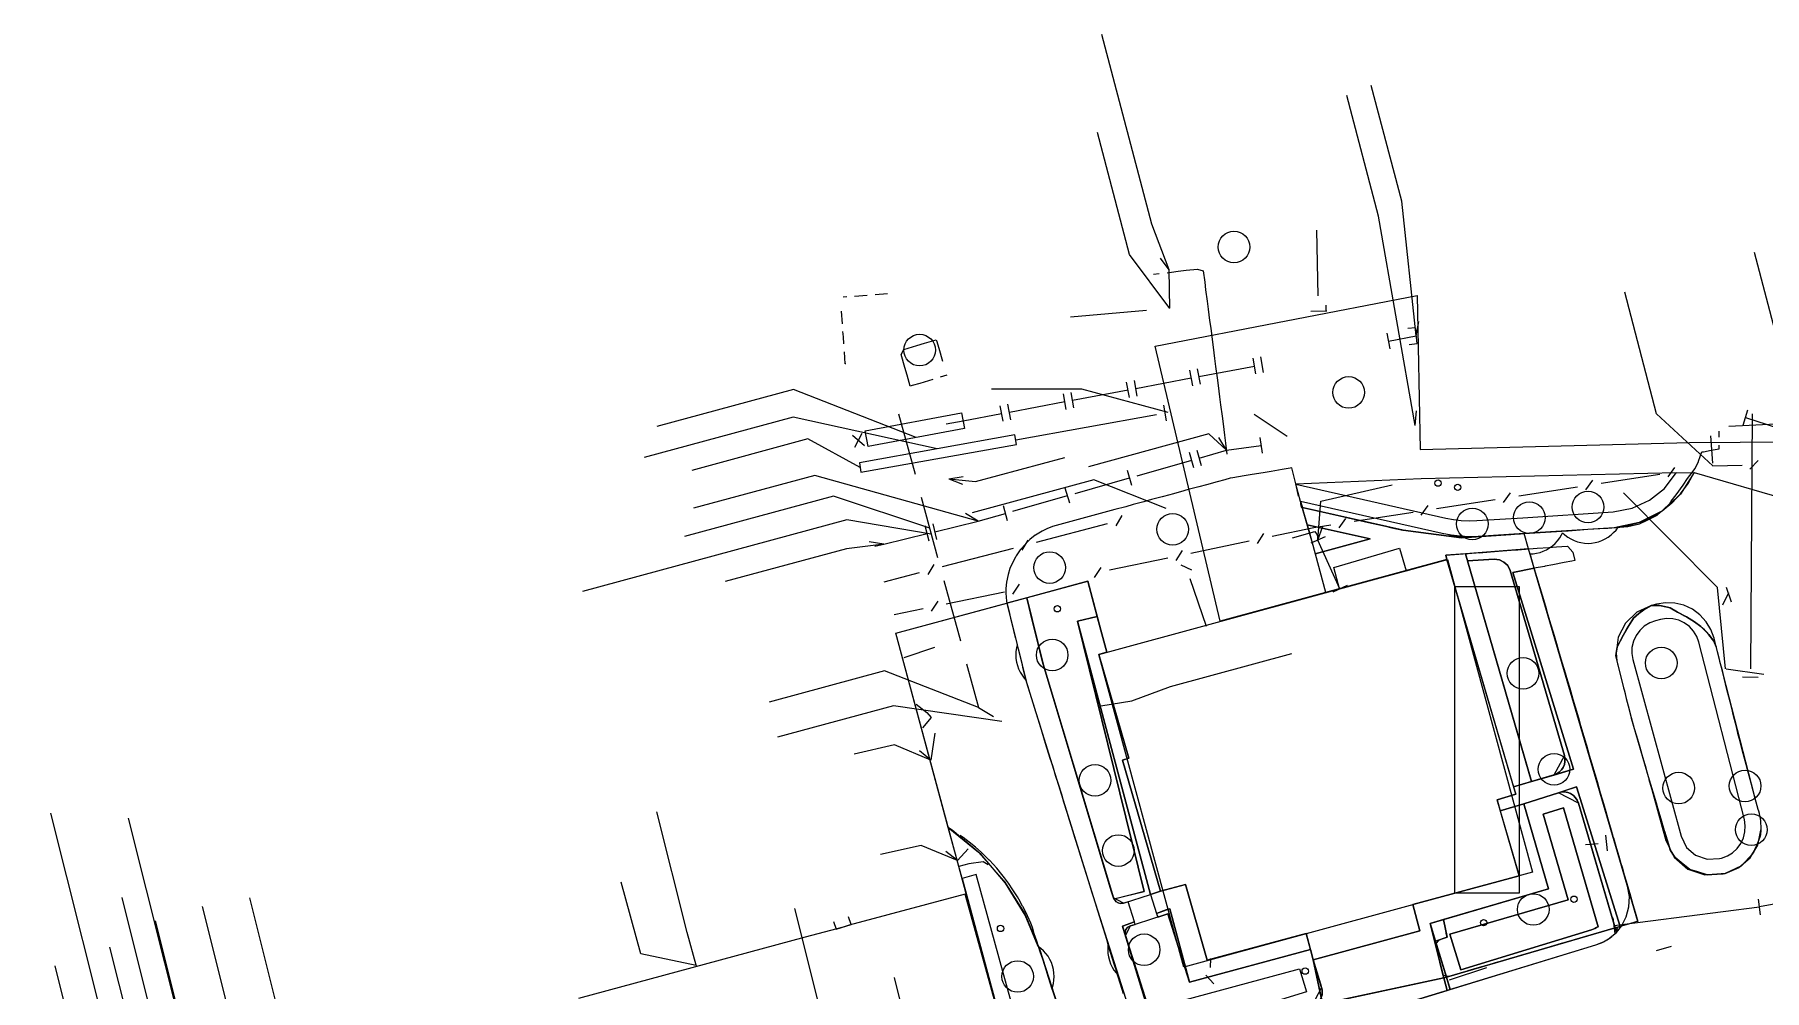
# Model space of a CAD drawing. Header units: metres. Extents: x 16996 to 17837, y 14166 to 14459.
# Drawn here: x 17510.1 to 17619.6, y 14385.3 to 14445.8 of the extents above; entities that cross this region are included whole.
import ezdxf

# ---------------------------------------------------------------- set-up
doc = ezdxf.new("R2010")
doc.units = ezdxf.units.M
for name, color, linetype in [('BOUNDARY', 7, 'Continuous'), ('BUILDING', 7, 'Continuous'), ('CURB', 7, 'Continuous'), ('ELECTR_CABLE', 7, 'Continuous'), ('ELECTR_CABLE_COMM', 7, 'Continuous'), ('GAS', 7, 'Continuous'), ('GRASS', 7, 'Continuous'), ('HEAT', 7, 'Continuous'), ('OVERHEAD_POWER_LINE', 7, 'Continuous'), ('ROAD', 7, 'Continuous'), ('SEWER', 7, 'Continuous'), ('SIDEWALK_PATH', 7, 'Continuous'), ('TREE', 3, 'Continuous'), ('WATER_PIPELINE', 7, 'Continuous')]:
    doc.layers.add(name, color=color, linetype=linetype)

# ---------------------------------------------------------------- blocks, each defined once
blk = doc.blocks.new('СНЕЖНОЯГОДНИК_MAGIC_BERRY')
blk.add_circle((0, 0), 0.2)
blk = doc.blocks.new('СПИРЕЯ_ALBA')
blk.add_circle((0, 0), 0.2)
blk = doc.blocks.new('ВЕЙНИК_КАРЛ_ФЕСТЕР')
blk.add_circle((0, 0), 0.2)
blk = doc.blocks.new('БРУННЕРА_МИСТЕР_МОРС')
blk.add_circle((0, 0), 0.2)
blk = doc.blocks.new('ХОСТА_BARBARA_ANN')
blk.add_circle((0, 0), 0.2)

msp = doc.modelspace()

# ---------------------------------------------------------------- linework, layer by layer
at = {"layer": 'BOUNDARY'}
msp.add_lwpolyline([(17572.62, 14378.34), (17564.62, 14407.96), (17576.77, 14411.24), (17577.59, 14408.15), (17577.97, 14406.75), (17577.47, 14406.61), (17579.37, 14400.04), (17578.96, 14399.93), (17581.37, 14391.62), (17582.95, 14392.05), (17584.33, 14387.26), (17590.59, 14388.95), (17591.04, 14387.29), (17597.79, 14389.12), (17597.34, 14390.78), (17604.07, 14392.6), (17602.67, 14397.42), (17603.85, 14397.76), (17599.5, 14412.61), (17585.16, 14408.71), (17581.04, 14426.12), (17597.62, 14429.32), (17597.81, 14419.58), (17614.85, 14420.03), (17621.26, 14420.06)], dxfattribs=at)
at = {"layer": 'BUILDING'}
for points in [[(17577.47, 14406.61), (17599.53, 14412.62), (17604.92, 14392.84), (17582.85, 14386.83)], [(17600, 14391.5), (17600, 14410.91), (17604.07, 14410.91), (17604.07, 14391.5)]]:
    msp.add_lwpolyline(points, close=True, dxfattribs=at)
msp.add_lwpolyline([(17570.97, 14384.36), (17570.32, 14386.71), (17569.02, 14391.45), (17561.68, 14389.47), (17561.29, 14389.36), (17559.28, 14388.82), (17558.89, 14388.72), (17544.54, 14384.84)], dxfattribs=at)
at = {"layer": 'CURB'}
for points in [[(17580.93, 14430.67), (17581.29, 14430.71)], [(17581.79, 14430.77), (17582.5, 14430.86), (17583, 14430.92), (17583.71, 14431), (17584.07, 14430.89), (17584.17, 14430.17), (17584.23, 14429.68), (17584.32, 14428.96), (17584.39, 14428.47), (17584.48, 14427.75), (17584.55, 14427.26), (17584.64, 14426.54), (17584.7, 14426.05), (17584.8, 14425.33), (17584.86, 14424.84), (17584.95, 14424.12), (17585.02, 14423.62), (17585.11, 14422.91), (17585.17, 14422.41), (17585.27, 14421.7), (17585.33, 14421.2), (17585.42, 14420.49), (17585.49, 14419.99), (17585.58, 14419.28)], [(17566.96, 14424.01), (17566.14, 14423.76), (17565.66, 14423.62), (17565.54, 14423.58), (17565.34, 14424.29), (17565.2, 14424.77), (17564.97, 14425.59), (17565.13, 14425.91), (17565.95, 14426.16), (17566.43, 14426.3), (17567.18, 14426.53), (17567.2, 14426.47), (17567.34, 14425.99), (17567.58, 14425.17)], [(17567.85, 14424.28), (17567.44, 14424.15)], [(17600.88, 14414.03), (17601.64, 14414.08), (17602.13, 14414.12), (17602.89, 14414.16), (17603.39, 14414.2), (17604.15, 14414.25), (17604.65, 14414.28), (17605.41, 14414.33), (17605.91, 14414.36), (17606.67, 14414.41), (17607.17, 14414.44), (17607.93, 14414.49), (17608.42, 14414.53), (17609.18, 14414.58), (17609.68, 14414.61), (17610.44, 14414.66), (17610.94, 14414.71), (17611.68, 14414.87), (17612.13, 14415.08), (17612.81, 14415.43), (17613.18, 14415.76), (17613.6, 14416.17), (17613.7, 14416.31), (17614, 14416.71), (17614.44, 14417.33), (17614.73, 14417.74), (17615.01, 14418.12), (17615.18, 14418.36), (17615.41, 14418.79), (17615.42, 14418.84), (17615.64, 14419.43), (17615.73, 14419.44), (17616.22, 14419.53), (17616.73, 14419.63), (17616.73, 14419.86)], [(17616.73, 14420.36), (17616.73, 14420.74)], [(17590.11, 14416.63), (17589.95, 14417.33), (17589.83, 14417.82), (17589.69, 14418.41), (17589.58, 14418.39), (17589.08, 14418.31), (17588.37, 14418.19), (17587.88, 14418.11), (17587.17, 14417.99), (17586.67, 14417.91), (17585.96, 14417.79), (17585.78, 14417.76), (17585.44, 14417.66), (17584.96, 14417.53), (17584.28, 14417.35), (17583.8, 14417.22), (17583.12, 14417.04), (17582.64, 14416.9), (17582.11, 14416.76), (17581.97, 14416.72), (17581.48, 14416.59), (17580.81, 14416.41), (17580.32, 14416.27), (17579.65, 14416.09), (17579.17, 14415.96), (17578.49, 14415.78), (17578.01, 14415.65), (17577.33, 14415.46), (17576.85, 14415.33), (17576.17, 14415.15), (17575.69, 14415.02), (17575.01, 14414.83), (17574.53, 14414.7), (17574.18, 14414.56), (17573.89, 14414.42), (17573.47, 14414.16), (17573.45, 14414.15), (17573.1, 14413.88), (17572.93, 14413.71), (17572.59, 14413.34), (17572.49, 14413.23), (17572.24, 14412.86), (17572.19, 14412.77), (17571.96, 14412.33), (17571.85, 14412.05), (17571.73, 14411.67), (17571.63, 14411.18), (17571.59, 14410.78), (17571.59, 14410.48), (17571.63, 14409.98), (17571.63, 14409.96), (17571.79, 14409.3), (17571.91, 14408.81), (17572.08, 14408.13), (17572.2, 14407.65), (17572.37, 14406.97), (17572.49, 14406.48), (17572.62, 14405.95), (17572.65, 14405.8), (17572.77, 14405.32), (17572.89, 14404.84), (17572.95, 14404.64), (17573.1, 14404.16), (17573.31, 14403.49), (17573.46, 14403.01), (17573.67, 14402.35), (17573.82, 14401.87), (17574.02, 14401.2), (17574.17, 14400.72), (17574.38, 14400.05), (17574.53, 14399.58), (17574.74, 14398.91), (17574.89, 14398.43), (17575.1, 14397.76), (17575.24, 14397.28), (17575.45, 14396.62), (17575.6, 14396.14), (17575.81, 14395.47), (17575.96, 14394.99), (17576.17, 14394.32), (17576.32, 14393.85), (17576.52, 14393.18), (17576.67, 14392.7), (17576.88, 14392.03), (17577.03, 14391.55), (17577.11, 14391.3), (17577.24, 14390.89), (17577.39, 14390.41), (17577.59, 14389.74), (17577.74, 14389.26), (17577.95, 14388.59), (17578.09, 14388.11), (17578.3, 14387.44), (17578.45, 14386.97), (17578.58, 14386.54), (17578.6, 14386.49), (17578.66, 14386.3), (17578.8, 14385.82), (17579.01, 14385.15)], [(17591.07, 14413.36), (17590.24, 14416.28), (17590.23, 14416.15), (17590.28, 14415.93), (17590.77, 14415.82), (17591.26, 14415.71), (17591.96, 14415.55), (17592.45, 14415.44), (17593.15, 14415.28), (17593.64, 14415.17), (17594.34, 14415.01), (17594.83, 14414.9), (17595.53, 14414.74), (17596.02, 14414.63), (17596.71, 14414.48), (17596.72, 14414.48), (17597.22, 14414.41), (17597.94, 14414.32), (17598.43, 14414.26), (17599.15, 14414.17)], [(17599.64, 14414.1), (17600, 14414.06)], [(17601.53, 14413.05), (17602.26, 14413.1), (17602.76, 14413.14), (17603.49, 14413.2), (17603.98, 14413.23), (17604.71, 14413.29), (17605.21, 14413.33), (17605.94, 14413.38), (17606.44, 14413.42), (17607.1, 14413.47), (17607.16, 14413.44), (17607.46, 14413.08), (17607.59, 14412.56), (17607.4, 14412.52), (17606.91, 14412.43), (17606.2, 14412.29), (17605.71, 14412.19), (17605.67, 14412.18), (17605.02, 14412.06), (17605.03, 14412.02), (17605.17, 14411.55), (17605.38, 14410.85), (17605.52, 14410.37), (17605.73, 14409.67), (17605.87, 14409.19), (17606.08, 14408.49), (17606.22, 14408.01), (17606.43, 14407.31), (17606.57, 14406.83), (17606.78, 14406.13), (17606.92, 14405.65), (17607.12, 14404.95), (17607.27, 14404.47), (17607.47, 14403.77), (17607.61, 14403.29), (17607.82, 14402.59), (17607.96, 14402.11), (17608.17, 14401.41), (17608.31, 14400.93), (17608.33, 14400.87), (17608.51, 14400.23), (17608.65, 14399.75), (17608.86, 14399.05), (17609, 14398.57), (17609.2, 14397.86), (17609.34, 14397.38), (17609.55, 14396.68), (17609.69, 14396.2), (17609.89, 14395.5), (17610.03, 14395.02), (17610.04, 14395), (17610.24, 14394.32), (17610.38, 14393.84), (17610.51, 14393.38), (17610.58, 14393.14), (17610.72, 14392.66), (17610.84, 14392.26), (17610.93, 14391.96), (17611.07, 14391.48), (17611.27, 14390.78), (17611.41, 14390.3), (17611.58, 14389.72), (17611.46, 14389.69), (17610.98, 14389.55), (17610.46, 14389.4), (17610.28, 14389.34), (17610.22, 14389.03), (17607.83, 14397.19), (17606.56, 14397.86)], [(17600.67, 14412.98), (17601.03, 14413.01)], [(17603.5, 14411.92), (17606.94, 14400.22), (17606.26, 14398.98), (17604.85, 14398.57), (17600.8, 14412.53), (17602.48, 14412.64)], [(17579.32, 14390.96), (17579.03, 14390.87), (17578.4, 14391.2), (17578.26, 14391.66), (17573.95, 14406), (17572.92, 14410.2)], [(17577.36, 14409.01), (17576.13, 14408.71), (17580.75, 14391.42), (17580.75, 14391.42)], [(17619.23, 14394.88), (17619.33, 14395.12), (17619.33, 14395.14), (17619.36, 14395.3), (17619.38, 14395.45), (17619.38, 14395.58), (17619.37, 14396.08), (17619.35, 14396.23), (17619.31, 14396.39), (17619.28, 14396.54), (17619.23, 14396.69), (17619.19, 14396.79), (17619.06, 14397.27), (17618.96, 14397.65), (17618.88, 14397.97), (17618.75, 14398.46), (17618.56, 14399.16), (17618.43, 14399.64), (17618.25, 14400.35), (17618.12, 14400.83), (17618.01, 14401.24), (17617.94, 14401.53), (17617.82, 14402.02), (17617.64, 14402.73), (17617.52, 14403.21), (17617.34, 14403.92), (17617.22, 14404.4), (17617.05, 14405.11), (17616.93, 14405.59), (17616.8, 14406.09), (17616.75, 14406.3), (17616.63, 14406.78), (17616.56, 14407.06), (17616.54, 14407.1), (17616.38, 14407.46), (17616.08, 14407.86), (17616.08, 14407.87), (17615.94, 14408.02), (17615.8, 14408.16), (17615.65, 14408.3), (17615.56, 14408.37), (17615.17, 14408.67), (17615, 14408.79), (17614.82, 14408.89), (17614.65, 14408.99), (17614.54, 14409.04), (17614.1, 14409.29), (17613.62, 14409.57), (17613.46, 14409.6), (17612.97, 14409.71), (17612.95, 14409.71), (17612.45, 14409.71), (17612.27, 14409.61), (17611.84, 14409.35), (17611.64, 14409.21), (17611.31, 14408.9), (17611.29, 14408.87), (17611.02, 14408.45), (17610.88, 14408.23), (17610.66, 14407.82), (17610.42, 14407.38), (17610.29, 14407.12), (17610.28, 14407.08), (17610.2, 14406.7), (17610.26, 14406.2), (17610.32, 14405.96), (17610.43, 14405.5), (17610.55, 14405.01), (17610.68, 14404.5), (17610.73, 14404.31), (17610.85, 14403.82), (17611.03, 14403.12), (17611.15, 14402.63), (17611.35, 14401.93), (17611.49, 14401.45), (17611.7, 14400.75), (17611.84, 14400.27), (17612.02, 14399.65), (17612.04, 14399.58), (17612.18, 14399.1), (17612.39, 14398.4), (17612.53, 14397.92), (17612.73, 14397.22), (17612.87, 14396.74), (17613.07, 14396.07), (17613.08, 14396.04), (17613.22, 14395.56), (17613.23, 14395.52), (17613.26, 14395.43), (17613.43, 14394.87), (17613.58, 14394.39), (17613.63, 14394.24), (17613.79, 14393.97), (17613.88, 14393.85), (17613.94, 14393.77), (17614.32, 14393.44), (17614.49, 14393.31), (17614.87, 14393.01), (17614.9, 14393), (17615.37, 14392.85), (17615.96, 14392.67), (17616.07, 14392.68), (17616.57, 14392.71), (17617.1, 14392.75), (17617.28, 14392.83), (17617.73, 14393.05), (17618.13, 14393.24), (17618.32, 14393.45)], [(17565.92, 14403.47), (17566.58, 14402.94), (17566.86, 14402.61), (17566.31, 14401.97)], [(17599.71, 14385.41), (17598.43, 14389.59), (17605.93, 14391.77), (17604.37, 14397.15), (17606.56, 14397.86)], [(17568.29, 14395.43), (17568.28, 14395.43), (17567.99, 14395.61)], [(17574.66, 14385.03), (17574.5, 14385.5), (17574.29, 14386.17), (17574.13, 14386.65), (17573.92, 14387.32), (17573.76, 14387.79), (17573.55, 14388.46), (17573.39, 14388.94), (17573.27, 14389.33), (17573.16, 14389.6), (17572.96, 14390.06), (17572.68, 14390.63), (17572.65, 14390.69), (17572.41, 14391.12), (17572.33, 14391.27), (17572.04, 14391.72), (17571.75, 14392.13), (17571.51, 14392.47), (17571.33, 14392.69), (17571.01, 14393.08), (17570.55, 14393.59), (17570.54, 14393.6), (17570.18, 14393.95), (17570.02, 14394.1), (17569.66, 14394.42), (17569.27, 14394.73), (17568.88, 14395.02), (17568.7, 14395.15)], [(17618.91, 14394.08), (17619.05, 14394.42)], [(17516.21, 14377.21), (17520.07, 14363.08), (17520.07, 14363.08), (17573.85, 14377.64), (17569.72, 14392.68), (17568.82, 14392.43)], [(17581.2, 14389.99), (17581.83, 14390.19), (17583.2, 14385.87), (17590.86, 14387.94), (17591.04, 14387.29), (17591.5, 14385.76), (17591.57, 14385.54), (17590.91, 14384.29), (17582.46, 14381.71), (17581.21, 14382.36), (17579.16, 14388.82), (17579.48, 14389.44), (17579.77, 14389.53)], [(17599.36, 14389.46), (17599.29, 14389.84)], [(17609.8, 14389.2), (17609.45, 14389.1), (17609.1, 14389), (17608.62, 14388.86), (17607.92, 14388.65), (17607.44, 14388.51), (17606.73, 14388.31), (17606.25, 14388.17), (17605.55, 14387.96), (17605.07, 14387.82), (17604.37, 14387.62), (17603.89, 14387.48), (17603.19, 14387.27), (17602.71, 14387.13), (17602.01, 14386.93), (17601.53, 14386.79), (17600.83, 14386.58)], [(17600, 14386.34), (17599.63, 14386.23), (17599.27, 14386.3), (17599.08, 14387.04), (17598.96, 14387.53), (17598.77, 14388.27), (17599.03, 14388.55), (17599.19, 14388.61), (17599.51, 14388.72), (17599.46, 14388.96), (17599.46, 14388.97)]]:
    msp.add_lwpolyline(points, dxfattribs=at)
at = {"layer": 'ELECTR_CABLE'}
for points in [[(17618.24, 14421.13), (17618.54, 14422.08)], [(17618.39, 14421.61), (17623.22, 14420.04)], [(17591.34, 14413.85), (17591.51, 14416.32), (17596.03, 14417.35)], [(17589.72, 14414), (17591.15, 14414.4), (17591.28, 14414.19), (17591.34, 14413.85)], [(17591.34, 14413.85), (17591.65, 14414.73)], [(17591.8, 14414.06), (17590.89, 14413.65)], [(17592.73, 14410.77), (17591.34, 14413.85)], [(17593.19, 14410.98), (17592.27, 14410.56)], [(17565.15, 14406.42), (17567.1, 14407.08)], [(17567.09, 14401.62), (17566.85, 14399.92)], [(17566.85, 14399.92), (17564.55, 14400.88), (17561.98, 14400.31)], [(17566.85, 14399.92), (17566.12, 14400.5)], [(17568.52, 14393.57), (17566.22, 14394.53), (17563.65, 14393.96)], [(17568.52, 14393.57), (17567.79, 14394.14)], [(17569.21, 14394.3), (17568.52, 14393.57)], [(17570.47, 14393.29), (17570.15, 14393.48), (17569.25, 14393.36), (17568.62, 14393.19)], [(17610.08, 14389.46), (17619.28, 14390.64)], [(17619.34, 14390.14), (17619.22, 14391.13)], [(17620.32, 14390.82), (17619.28, 14390.64)], [(17610.14, 14388.96), (17610.02, 14389.95)], [(17574.57, 14376.98), (17566.47, 14378.47), (17564.54, 14386.17)], [(17602.01, 14386.78), (17599.64, 14386)]]:
    msp.add_lwpolyline(points, dxfattribs=at)
at = {"layer": 'ELECTR_CABLE_COMM'}
for points in [[(17616.32, 14418.54), (17612.77, 14421.84), (17610.75, 14429.53)], [(17616.17, 14420.45), (17616.3, 14418.71)], [(17616.32, 14418.54), (17618.18, 14418.59)], [(17618.67, 14418.33), (17619.19, 14418.88)], [(17581.73, 14415.85), (17577.15, 14417.67), (17569.45, 14415.57)], [(17608.29, 14417.03), (17608.73, 14417.64)], [(17609.25, 14417.45), (17612.97, 14418.02)], [(17613.49, 14417.84), (17613.93, 14418.44)], [(17598.84, 14415.84), (17602.56, 14416.42)], [(17603.08, 14416.23), (17603.52, 14416.83)], [(17604.04, 14416.64), (17607.77, 14417.22)], [(17617.13, 14405.69), (17616.62, 14410.84), (17610.68, 14416.83)], [(17578.56, 14414.75), (17578.94, 14415.4)], [(17593.63, 14415.04), (17597.36, 14415.61)], [(17597.88, 14415.42), (17598.32, 14416.03)], [(17573.53, 14413.72), (17578.03, 14414.89)], [(17587.51, 14413.63), (17587.92, 14414.26)], [(17588.45, 14414.1), (17591.07, 14414.64), (17592.15, 14414.81)], [(17592.67, 14414.62), (17593.11, 14415.22)], [(17567.58, 14412.17), (17572.08, 14413.34)], [(17572.62, 14413.21), (17573, 14413.85)], [(17582.36, 14412.56), (17582.77, 14413.19)], [(17583.3, 14413.03), (17586.98, 14413.79)], [(17566.67, 14411.66), (17567.05, 14412.3)], [(17577.2, 14411.49), (17577.61, 14412.12)], [(17578.14, 14411.96), (17581.83, 14412.72)], [(17582.66, 14412.29), (17583.33, 14411.96)], [(17563.89, 14411.21), (17566.13, 14411.79)], [(17572.04, 14410.42), (17572.45, 14411.05)], [(17583.24, 14411.42), (17584.26, 14408.41)], [(17566.88, 14409.35), (17567.3, 14409.98)], [(17567.82, 14409.82), (17571.51, 14410.58)], [(17564.51, 14409.13), (17566.36, 14409.51)], [(17617.16, 14405.69), (17619.55, 14405.37)], [(17510.25, 14360.35), (17519.5, 14382.55), (17516.06, 14396.25)], [(17584.54, 14386.8), (17584.56, 14387.37)], [(17584.75, 14385.77), (17584.25, 14386.32)]]:
    msp.add_lwpolyline(points, dxfattribs=at)
at = {"layer": 'GAS'}
for points in [[(17597.48, 14421.1), (17595.17, 14434.35), (17593.16, 14441.99)], [(17597.56, 14426.77), (17596.64, 14435.3), (17594.71, 14442.61)], [(17620.52, 14421.22), (17621.04, 14424.18), (17618.97, 14432.05)], [(17597.56, 14426.77), (17597.72, 14427.69)], [(17595.9, 14425.95), (17595.72, 14426.94)], [(17595.81, 14426.44), (17597.56, 14426.77)], [(17597.11, 14426.23), (17597.61, 14426.28), (17597.52, 14427.27), (17597.02, 14427.23)], [(17587.41, 14424.36), (17587.23, 14425.35)], [(17587.9, 14424.46), (17587.72, 14425.44)], [(17579.81, 14423.45), (17583.32, 14424.11)], [(17583.41, 14423.61), (17583.23, 14424.6)], [(17583.9, 14423.71), (17583.72, 14424.69)], [(17583.81, 14424.2), (17587.32, 14424.86)], [(17565.92, 14420.34), (17558.15, 14423.38), (17549.5, 14421.03)], [(17575.41, 14422.12), (17575.23, 14423.1)], [(17575.9, 14422.21), (17575.72, 14423.19)], [(17575.81, 14422.7), (17579.32, 14423.36)], [(17579.41, 14422.87), (17579.23, 14423.85)], [(17579.9, 14422.96), (17579.72, 14423.94)], [(17562.69, 14420.76), (17568.78, 14421.9), (17568.97, 14420.91), (17562.87, 14419.77), (17562.69, 14420.76)], [(17571.41, 14421.37), (17571.23, 14422.35)], [(17571.9, 14421.46), (17571.72, 14422.44)], [(17571.81, 14421.95), (17575.32, 14422.61)], [(17597.48, 14421.1), (17597.58, 14422.03)], [(17567.81, 14421.2), (17568.88, 14421.4), (17571.32, 14421.86)], [(17617.33, 14421.06), (17620.34, 14421.21)], [(17561.89, 14420.48), (17562.65, 14419.83)], [(17562.48, 14420.59), (17562.01, 14419.7)], [(17585.55, 14419.53), (17584.44, 14420.57), (17576.81, 14418.49)], [(17585.55, 14419.53), (17585.07, 14420.33)], [(17585.55, 14419.53), (17587.75, 14419.83)], [(17587.82, 14419.34), (17587.68, 14420.33)], [(17579.9, 14417.92), (17583.35, 14418.9)], [(17583.48, 14418.42), (17583.21, 14419.38)], [(17583.96, 14418.55), (17583.69, 14419.52)], [(17583.83, 14419.03), (17585.55, 14419.53)], [(17569.84, 14415.05), (17559.5, 14417.94), (17551.83, 14415.87)], [(17575.97, 14416.8), (17579.42, 14417.78)], [(17579.55, 14417.3), (17579.28, 14418.26)], [(17566.78, 14414.61), (17560.68, 14416.62), (17551.26, 14414.07)], [(17572.04, 14415.68), (17575.49, 14416.66)], [(17575.63, 14416.18), (17575.35, 14417.14)], [(17569.84, 14415.05), (17569.04, 14415.53)], [(17569.84, 14415.05), (17571.56, 14415.54)], [(17571.7, 14415.06), (17571.43, 14416.02)], [(17563.86, 14413.59), (17566.61, 14414.26)], [(17566.73, 14413.78), (17566.49, 14414.75)], [(17567.21, 14413.89), (17566.98, 14414.87)], [(17567.09, 14414.38), (17569.84, 14415.05)], [(17563.86, 14413.59), (17561.5, 14413.29), (17553.82, 14411.22)], [(17563.86, 14413.59), (17562.94, 14413.73)], [(17563.29, 14413.47), (17563.86, 14413.59)], [(17551.99, 14386.95), (17551.42, 14389.01), (17549.5, 14396.66)], [(17514.37, 14373.99), (17518.03, 14381.76), (17515.66, 14391.22)], [(17552, 14386.92), (17548.48, 14387.67), (17547.25, 14392.19)], [(17515.58, 14370.77), (17522.59, 14383.34), (17520.76, 14390.66)], [(17579.19, 14369.44), (17561.91, 14375.88), (17558.24, 14390.53)], [(17515.37, 14371.51), (17519.61, 14382.43), (17517.78, 14389.75)], [(17560.69, 14389.7), (17560.84, 14389.22), (17561.79, 14389.52), (17561.64, 14390)], [(17513.95, 14376.63), (17516.63, 14381.14), (17514.88, 14388.09)], [(17551.99, 14386.95), (17552, 14386.92)]]:
    msp.add_lwpolyline(points, dxfattribs=at)
at = {"layer": 'GRASS'}
for points in [[(17610.01, 14415.63), (17611.22, 14415.86), (17612.31, 14416.37), (17613.26, 14417.12), (17614, 14418.1), (17615.14, 14418.12), (17614.27, 14416.75), (17613.09, 14415.68), (17611.67, 14414.96), (17610.08, 14414.63), (17604.38, 14414.26), (17601.47, 14414.08), (17600.9, 14414.06), (17600.33, 14414.09), (17599.76, 14414.15), (17599.2, 14414.26), (17590.24, 14416.28), (17589.93, 14417.38), (17599.42, 14415.23), (17599.91, 14415.14), (17600.41, 14415.09), (17600.91, 14415.06), (17601.4, 14415.08), (17604.31, 14415.26)], [(17614, 14418.1), (17597.87, 14417.72), (17589.93, 14417.38), (17599.42, 14415.23), (17599.91, 14415.14), (17600.41, 14415.09), (17600.91, 14415.06), (17601.4, 14415.08), (17604.31, 14415.26), (17610.01, 14415.63), (17611.22, 14415.86), (17612.31, 14416.37), (17613.26, 14417.12)], [(17603.5, 14411.92), (17603.35, 14412.23), (17603.11, 14412.46), (17602.82, 14412.6), (17602.48, 14412.64), (17600.8, 14412.53), (17604.77, 14398.86), (17604.85, 14398.57), (17606.26, 14398.98), (17606.44, 14399.06), (17606.6, 14399.16), (17606.74, 14399.3), (17606.85, 14399.46), (17606.93, 14399.64), (17606.97, 14399.84), (17606.97, 14400.03), (17606.94, 14400.22)], [(17576.13, 14408.71), (17577.36, 14409.01), (17576.77, 14411.24), (17572.92, 14410.2), (17573.95, 14406), (17578.4, 14391.2), (17578.43, 14391.14), (17580.35, 14391.6)], [(17612.76, 14409.79), (17612.45, 14409.71), (17612.95, 14409.71), (17613.46, 14409.6), (17613.62, 14409.57), (17614.1, 14409.29), (17614.65, 14408.99), (17614.82, 14408.89), (17615, 14408.79), (17615.17, 14408.67), (17615.56, 14408.37), (17615.72, 14408.23), (17615.87, 14408.09), (17616.08, 14407.87), (17616.38, 14407.46), (17616.54, 14407.1), (17616.41, 14407.63), (17616.21, 14408.18), (17615.9, 14408.68), (17615.51, 14409.12), (17615.03, 14409.47), (17614.5, 14409.72), (17613.93, 14409.85), (17613.34, 14409.88)], [(17616.65, 14406.69), (17616.56, 14407.06), (17616.38, 14407.46), (17616.08, 14407.87), (17615.87, 14408.09), (17615.72, 14408.23), (17615.56, 14408.37), (17615.17, 14408.67), (17615, 14408.79), (17614.82, 14408.89), (17614.65, 14408.99), (17614.1, 14409.29), (17613.62, 14409.57), (17613.46, 14409.6), (17612.95, 14409.71), (17612.45, 14409.71), (17611.51, 14409.29), (17610.79, 14408.6), (17610.34, 14407.71), (17610.2, 14406.7), (17610.17, 14406.55), (17610.26, 14406.18), (17610.28, 14406.1), (17610.3, 14406.01), (17610.32, 14405.96), (17611.16, 14402.58), (17612.3, 14398.68), (17613.07, 14396.06), (17613.19, 14395.65), (17613.43, 14394.87), (17613.58, 14394.39), (17613.63, 14394.24), (17613.79, 14393.97), (17613.88, 14393.85), (17613.94, 14393.77), (17614.32, 14393.44), (17614.87, 14393.01), (17615.37, 14392.85), (17615.96, 14392.67), (17616.57, 14392.71), (17617.1, 14392.75), (17617.98, 14393.13), (17618.69, 14393.74), (17619.17, 14394.55), (17619.37, 14395.49), (17619.38, 14395.58), (17619.37, 14396.08), (17619.35, 14396.23), (17619.31, 14396.39), (17619.28, 14396.54), (17619.23, 14396.69), (17619.19, 14396.79), (17619.13, 14397.02)], [(17611.31, 14408.9), (17611.64, 14409.21), (17611.97, 14409.43), (17612.45, 14409.71), (17611.51, 14409.29), (17610.79, 14408.6), (17610.34, 14407.71), (17610.2, 14406.7), (17610.28, 14407.08), (17610.88, 14408.23)], [(17615.44, 14407.38), (17615.31, 14407.75), (17615.1, 14408.08), (17614.84, 14408.37), (17614.52, 14408.61), (17614.17, 14408.77), (17613.79, 14408.86), (17613.4, 14408.88), (17613.01, 14408.82), (17612.7, 14408.74), (17612.33, 14408.61), (17611.99, 14408.4), (17611.7, 14408.13), (17611.47, 14407.81), (17611.3, 14407.45), (17611.21, 14407.06), (17611.2, 14406.67), (17611.27, 14406.28), (17614.32, 14395.1), (17614.67, 14394.4), (17615.24, 14393.9), (17615.96, 14393.65), (17616.74, 14393.69), (17616.88, 14393.72), (17617.25, 14393.86), (17617.58, 14394.06), (17617.87, 14394.32), (17618.1, 14394.64), (17618.27, 14395), (17618.36, 14395.38), (17618.38, 14395.77), (17618.32, 14396.16)], [(17580.75, 14391.42), (17576.13, 14408.71), (17580.35, 14391.6), (17578.44, 14391.12), (17578.54, 14390.98), (17578.69, 14390.89), (17578.86, 14390.85), (17579.03, 14390.87)], [(17598.78, 14388.46), (17599, 14387.71), (17599.47, 14386.19), (17610.14, 14389.3), (17609.55, 14391.32), (17607.83, 14397.19), (17607.75, 14397.38), (17607.64, 14397.54), (17607.5, 14397.69), (17607.33, 14397.8), (17607.15, 14397.87), (17606.95, 14397.91), (17606.75, 14397.91), (17606.56, 14397.86), (17604.37, 14397.15), (17605.93, 14391.77), (17599.29, 14389.84), (17599.51, 14388.72)], [(17613.19, 14395.65), (17613.07, 14396.06), (17612.3, 14398.68), (17613.35, 14394.84), (17613.88, 14393.78), (17614.74, 14393.03), (17615.82, 14392.66), (17616.99, 14392.72), (17617.1, 14392.75), (17616.57, 14392.71), (17615.96, 14392.67), (17615.37, 14392.85), (17614.87, 14393.01), (17614.32, 14393.44), (17613.94, 14393.77), (17613.88, 14393.85), (17613.79, 14393.97), (17613.63, 14394.24), (17613.58, 14394.39), (17613.43, 14394.87)], [(17600.37, 14386.66), (17599.68, 14388.91), (17607.17, 14391.09), (17605.6, 14396.5), (17606.87, 14396.91), (17608.59, 14391.04), (17609.08, 14389.38), (17608.97, 14389.32), (17608.86, 14389.27), (17608.75, 14389.22), (17608.64, 14389.18)], [(17606.87, 14396.91), (17605.6, 14396.5), (17607.17, 14391.09), (17599.68, 14388.91), (17600.37, 14386.66), (17608.64, 14389.18), (17608.75, 14389.22), (17608.86, 14389.27), (17608.97, 14389.32), (17609.08, 14389.38)], [(17568.65, 14372.98), (17564.76, 14371.98), (17560.88, 14370.95), (17557, 14369.92), (17553.12, 14368.86), (17521.35, 14360.16), (17521.28, 14360.14), (17521.21, 14360.13), (17521.15, 14360.11), (17521.08, 14360.1), (17520.2, 14363.11), (17573.85, 14377.64), (17569.72, 14392.68), (17568.82, 14392.43), (17567.94, 14395.66), (17569.86, 14394.1), (17571.48, 14392.27), (17572.78, 14390.19), (17573.73, 14387.91), (17577.06, 14377.61), (17577.6, 14375.53), (17575.88, 14375.04)], [(17619.37, 14395.49), (17619.35, 14395.22), (17619.33, 14395.12), (17619.23, 14394.88), (17619.05, 14394.42), (17618.91, 14394.08), (17618.66, 14393.81), (17618.32, 14393.45), (17618.13, 14393.24), (17617.73, 14393.05), (17617.1, 14392.75), (17618, 14393.13), (17618.69, 14393.75), (17619.17, 14394.55)], [(17581.83, 14390.19), (17579.77, 14389.53), (17579.48, 14389.44), (17579.39, 14389.4), (17579.31, 14389.35), (17579.25, 14389.28), (17579.19, 14389.2), (17579.16, 14389.11), (17579.14, 14389.01), (17579.14, 14388.91), (17579.16, 14388.82), (17581.21, 14382.36), (17581.4, 14382.02), (17581.7, 14381.78), (17582.06, 14381.67), (17582.46, 14381.71), (17590.91, 14384.29), (17591.12, 14384.38), (17591.3, 14384.52), (17591.45, 14384.7), (17591.55, 14384.9), (17591.04, 14387.29), (17590.86, 14387.94), (17583.2, 14385.87)], [(17598.43, 14389.59), (17598.78, 14388.46), (17599.51, 14388.72), (17599.29, 14389.84)], [(17610.22, 14389.03), (17610.14, 14389.3), (17599.47, 14386.19), (17599.71, 14385.41), (17608.93, 14388.23), (17609.29, 14388.36), (17609.63, 14388.54), (17609.94, 14388.76)], [(17591.57, 14385.54), (17591.04, 14387.29), (17591.55, 14384.9), (17591.6, 14385.06), (17591.61, 14385.22), (17591.61, 14385.38)], [(17582.36, 14383.03), (17581.9, 14384.48), (17590.16, 14386.72), (17590.61, 14385.25), (17582.73, 14382.84)]]:
    msp.add_lwpolyline(points, close=True, dxfattribs=at)
at = {"layer": 'HEAT'}
for points in [[(17581.93, 14430.94), (17580.82, 14433.84), (17577.66, 14445.84)], [(17581.97, 14428.51), (17579.41, 14431.92), (17577.38, 14439.65)], [(17581.93, 14430.94), (17581.38, 14431.69)], [(17581.97, 14428.52), (17581.93, 14430.94)], [(17561.29, 14429.24), (17561.53, 14429.26)], [(17562.02, 14429.29), (17562.81, 14429.35)], [(17563.31, 14429.39), (17564.1, 14429.45)], [(17561.25, 14427.54), (17561.19, 14428.33)], [(17575.67, 14427.97), (17580.48, 14428.39)], [(17561.34, 14426.26), (17561.31, 14426.71), (17561.28, 14427.05)], [(17561.46, 14425.01), (17561.42, 14425), (17561.37, 14425.76)], [(17564.8, 14421.83), (17565.84, 14418.01)], [(17566.23, 14416.56), (17567.27, 14412.74)], [(17566.87, 14414.23), (17561.52, 14415.12), (17544.8, 14410.6)], [(17567.67, 14411.29), (17568.71, 14407.47)], [(17579.55, 14403.68), (17582.01, 14404.59), (17589.68, 14406.67)], [(17569.85, 14403.26), (17563.91, 14405.58), (17556.6, 14403.6)], [(17569.1, 14406.02), (17569.85, 14403.26), (17570.8, 14402.69)], [(17571.34, 14402.37), (17564.47, 14403.35), (17557.14, 14401.37)], [(17577.59, 14403.36), (17579.55, 14403.68)], [(17517.83, 14374.53), (17525.66, 14383.53), (17523.74, 14391.2)]]:
    msp.add_lwpolyline(points, dxfattribs=at)
at = {"layer": 'OVERHEAD_POWER_LINE'}
msp.add_lwpolyline([(17587.3, 14421.82), (17589.38, 14420.42)], dxfattribs=at)
at = {"layer": 'ROAD'}
for points in [[(17583.65, 14380.51), (17608.93, 14388.23), (17608.93, 14388.23), (17609.4, 14388.42), (17609.41, 14388.42), (17609.84, 14388.68), (17609.84, 14388.69), (17610.22, 14389.02), (17610.22, 14389.02), (17610.54, 14389.42), (17610.54, 14389.42), (17610.85, 14390), (17610.85, 14390.01), (17611.02, 14390.64), (17611.02, 14390.64), (17611.05, 14391.29), (17611.05, 14391.29), (17610.93, 14391.94), (17610.93, 14391.94), (17605.03, 14412.05), (17605.02, 14412.06), (17605.02, 14412.06), (17604.76, 14412.97), (17604.95, 14412.98), (17605.17, 14413.01), (17605.39, 14413.06), (17605.6, 14413.14), (17605.81, 14413.24), (17606, 14413.35), (17606.18, 14413.49), (17606.35, 14413.64), (17606.5, 14413.81), (17606.64, 14413.99), (17606.75, 14414.18), (17606.81, 14414.31), (17606.97, 14414.17), (17607.15, 14414.03), (17607.34, 14413.92), (17607.55, 14413.82), (17607.76, 14413.74), (17607.98, 14413.69), (17608.2, 14413.65), (17608.43, 14413.64), (17608.65, 14413.65), (17608.88, 14413.69), (17609.1, 14413.74), (17609.31, 14413.82), (17609.51, 14413.92), (17609.71, 14414.03), (17609.89, 14414.17), (17610.05, 14414.32), (17610.21, 14414.48), (17610.34, 14414.67), (17610.34, 14414.67), (17610.96, 14414.76), (17610.96, 14414.76), (17611.72, 14414.98), (17611.72, 14414.98), (17612.44, 14415.29), (17612.44, 14415.29), (17613.12, 14415.7), (17613.12, 14415.7), (17613.74, 14416.2), (17613.75, 14416.2), (17614.29, 14416.78), (17614.29, 14416.78), (17614.76, 14417.42), (17614.76, 14417.42), (17615.14, 14418.12), (17615.14, 14418.12), (17615.14, 14418.12), (17621.25, 14416.35)], [(17577.12, 14377.4), (17574.51, 14385.47), (17574.55, 14385.56), (17574.6, 14385.78), (17574.63, 14386), (17574.64, 14386.23), (17574.63, 14386.45), (17574.6, 14386.68), (17574.55, 14386.9), (17574.47, 14387.11), (17574.37, 14387.31), (17574.26, 14387.51), (17574.12, 14387.69), (17573.97, 14387.86), (17573.8, 14388.01), (17573.64, 14388.13), (17572.81, 14390.12), (17572.81, 14390.12), (17571.57, 14392.14), (17571.57, 14392.14), (17570.02, 14393.94), (17570.02, 14393.94), (17568.2, 14395.48), (17568.2, 14395.48), (17568.14, 14395.53), (17568.07, 14395.57), (17568.01, 14395.62), (17567.94, 14395.66), (17567.94, 14395.66), (17567.94, 14395.66), (17564.62, 14407.95), (17564.62, 14407.96), (17571.66, 14409.86), (17571.66, 14409.86), (17571.66, 14409.86), (17572.31, 14407.21), (17572.26, 14407.02), (17572.23, 14406.8), (17572.22, 14406.57), (17572.23, 14406.35), (17572.26, 14406.12), (17572.32, 14405.91), (17572.39, 14405.69), (17572.49, 14405.49), (17572.61, 14405.3), (17572.74, 14405.11), (17572.85, 14404.99), (17572.89, 14404.84), (17572.89, 14404.84), (17577.11, 14391.29), (17578.07, 14388.27), (17578.05, 14388.14), (17578.04, 14387.92), (17578.05, 14387.69), (17578.09, 14387.47), (17578.14, 14387.25), (17578.22, 14387.04), (17578.31, 14386.83), (17578.43, 14386.64), (17578.56, 14386.46), (17578.7, 14386.31), (17579.92, 14382.47)]]:
    msp.add_lwpolyline(points, dxfattribs=at)
at = {"layer": 'SEWER'}
for points in [[(17567.97, 14417.72), (17569.67, 14417.56), (17575.31, 14419.08)], [(17567.97, 14417.72), (17568.89, 14417.88)], [(17567.97, 14417.72), (17568.84, 14417.38)], [(17617.31, 14410.51), (17616.94, 14409.72)], [(17617.51, 14409.91), (17617.19, 14410.85)], [(17510.71, 14376.03), (17515.19, 14380.53), (17511.16, 14396.56)], [(17608.26, 14394.58), (17609.06, 14394.65)], [(17609.54, 14395.18), (17609.63, 14394.19)], [(17613.7, 14388.12), (17612.75, 14387.86)]]:
    msp.add_lwpolyline(points, dxfattribs=at)
at = {"layer": 'SIDEWALK_PATH'}
for points in [[(17590.24, 14416.28), (17590.35, 14415.92), (17596.72, 14414.48), (17600.43, 14414), (17603.54, 14414.21), (17601.47, 14414.08), (17600.9, 14414.06), (17600.33, 14414.09), (17599.76, 14414.15), (17599.2, 14414.26)], [(17604.38, 14414.26), (17607.1, 14414.44), (17600.43, 14414), (17596.72, 14414.48), (17590.34, 14415.92), (17590.65, 14414.82), (17594.65, 14413.92), (17591.16, 14412.97), (17591.82, 14410.55), (17592.71, 14410.76), (17592.34, 14412.12), (17596.5, 14413.33), (17596.91, 14411.91), (17599.5, 14412.61), (17599.42, 14412.89), (17604.66, 14413.29)], [(17594.65, 14413.92), (17590.65, 14414.82), (17590.74, 14414.53), (17591.16, 14412.97)], [(17603.54, 14414.21), (17601.14, 14414.06), (17600.76, 14414.04), (17600.38, 14414.05), (17600, 14414.07), (17599.62, 14414.11), (17600.43, 14414)], [(17604.66, 14413.29), (17600.67, 14412.98), (17600.8, 14412.53), (17602.48, 14412.64), (17602.82, 14412.6), (17603.11, 14412.46), (17603.35, 14412.23), (17603.5, 14411.92), (17606.94, 14400.22), (17606.97, 14400.03), (17606.97, 14399.84), (17606.93, 14399.64), (17606.85, 14399.46), (17606.74, 14399.3), (17606.6, 14399.16), (17606.44, 14399.06), (17606.26, 14398.98), (17607.51, 14399.35), (17603.68, 14411.79), (17605.02, 14412.06)], [(17600.67, 14412.98), (17599.42, 14412.89), (17599.5, 14412.61), (17603.71, 14398.24), (17604.85, 14398.57), (17604.77, 14398.86)], [(17610.54, 14389.42), (17610.85, 14390.01), (17611.02, 14390.64), (17611.05, 14391.29), (17610.93, 14391.94), (17611.58, 14389.72), (17605.02, 14412.06), (17603.68, 14411.79), (17607.51, 14399.35), (17604.85, 14398.57), (17603.71, 14398.24), (17603.85, 14397.76), (17602.67, 14397.42), (17602.87, 14396.72), (17604.37, 14397.15), (17607.69, 14398.23), (17610.46, 14389.4)], [(17576.13, 14408.71), (17580.75, 14391.42), (17581.37, 14391.62), (17578.96, 14399.93), (17579.37, 14400.04), (17577.47, 14406.61), (17577.97, 14406.75), (17577.59, 14408.15), (17577.36, 14409.01)], [(17607.83, 14397.19), (17610.14, 14389.3), (17610.46, 14389.4), (17607.69, 14398.23), (17606.56, 14397.86), (17606.75, 14397.91), (17606.95, 14397.91), (17607.15, 14397.87), (17607.33, 14397.8), (17607.5, 14397.69), (17607.64, 14397.54), (17607.75, 14397.38)], [(17598.43, 14389.59), (17599.29, 14389.84), (17605.93, 14391.77), (17604.37, 14397.15), (17602.87, 14396.72), (17604.07, 14392.6), (17597.34, 14390.78), (17597.79, 14389.12), (17591.04, 14387.29), (17591.57, 14385.54), (17591.61, 14385.38), (17591.61, 14385.22), (17591.6, 14385.06), (17591.55, 14384.9), (17591.64, 14384.51), (17599.31, 14386.14)], [(17573.85, 14377.64), (17569.72, 14392.68), (17568.82, 14392.43), (17572.62, 14378.34), (17530.73, 14367), (17530.96, 14366.15), (17529.18, 14365.66), (17528.95, 14366.52), (17527.5, 14366.12), (17527.73, 14365.27), (17525.87, 14364.76), (17525.64, 14365.62), (17524.13, 14365.21), (17524.36, 14364.36), (17522.54, 14363.86), (17522.31, 14364.72), (17520.77, 14364.3), (17521.03, 14363.34)], [(17582.95, 14392.05), (17581.37, 14391.62), (17580.75, 14391.42), (17581.13, 14390.21), (17581.75, 14390.45), (17581.96, 14390.52), (17583.2, 14385.87), (17590.86, 14387.94), (17590.59, 14388.95), (17584.33, 14387.26)], [(17581.96, 14390.52), (17581.74, 14390.45), (17581.13, 14390.21), (17581.2, 14389.99), (17581.83, 14390.19), (17582.13, 14389.23), (17583.2, 14385.87)], [(17579.48, 14389.44), (17579.77, 14389.53), (17579.72, 14389.69), (17578.97, 14389.41), (17579.16, 14388.82), (17579.14, 14389.02), (17579.19, 14389.2), (17579.31, 14389.35)], [(17581.21, 14382.36), (17578.99, 14389.33), (17581.42, 14381.39), (17582.46, 14381.71), (17582.06, 14381.67), (17581.7, 14381.78), (17581.4, 14382.02)], [(17599.47, 14386.19), (17598.43, 14389.59), (17598.88, 14387.82), (17599.31, 14386.14)], [(17610.14, 14389.3), (17610.22, 14389.03), (17610.31, 14389.12), (17610.39, 14389.22), (17610.47, 14389.32), (17610.54, 14389.42)], [(17599.51, 14385.35), (17599.31, 14386.14), (17591.62, 14384.51), (17580.73, 14381.18), (17581.37, 14380.72), (17582.1, 14380.45), (17582.87, 14380.38), (17583.65, 14380.51)], [(17599.71, 14385.41), (17599.47, 14386.19), (17599.31, 14386.14), (17599.51, 14385.35)]]:
    msp.add_lwpolyline(points, close=True, dxfattribs=at)
msp.add_lwpolyline([(17581.42, 14381.39), (17578.97, 14389.41), (17579.72, 14389.69), (17579.32, 14390.96), (17579.03, 14390.87), (17578.93, 14390.85), (17578.84, 14390.85), (17578.74, 14390.87), (17578.65, 14390.91), (17578.57, 14390.96), (17578.5, 14391.03), (17578.44, 14391.11), (17578.4, 14391.2), (17578.26, 14391.66), (17573.95, 14406), (17573.82, 14406.49), (17573.65, 14407.19), (17573.53, 14407.68), (17573.36, 14408.38), (17573.24, 14408.87), (17573.06, 14409.58), (17572.91, 14410.2), (17571.66, 14409.86), (17572.89, 14404.84), (17577.11, 14391.3), (17579.92, 14382.47)], dxfattribs=at)
at = {"layer": 'TREE'}
for centre in [(17586.02, 14432.39), (17566.14, 14425.87), (17593.28, 14423.19), (17608.43, 14415.94), (17582.15, 14414.53), (17601.11, 14414.87), (17604.72, 14415.27), (17574.36, 14412.11), (17574.52, 14406.57), (17613.06, 14406.07), (17604.32, 14405.42), (17606.28, 14399.34), (17577.23, 14398.64), (17614.17, 14398.15), (17618.37, 14398.29), (17618.76, 14395.52), (17578.7, 14394.2), (17604.96, 14390.47), (17580.34, 14387.92), (17572.34, 14386.23)]:
    msp.add_circle(centre, 1, dxfattribs=at)
at = {"layer": 'WATER_PIPELINE'}
for points in [[(17591.36, 14429.3), (17591.26, 14433.45)], [(17591.86, 14428.35), (17591.85, 14428.72)], [(17590.89, 14428.33), (17591.89, 14428.35)], [(17581.86, 14421.93), (17576.39, 14423.39), (17570.69, 14423.39)], [(17581.57, 14422.38), (17581.74, 14421.4)], [(17567.24, 14419.62), (17558.12, 14421.63), (17548.71, 14419.08)], [(17572.21, 14420.2), (17581.12, 14421.79)], [(17618.82, 14421.83), (17618.7, 14405.71)], [(17562.37, 14418.44), (17559.05, 14420.25), (17551.71, 14418.26)], [(17562.42, 14418.14), (17572.26, 14419.9), (17572.16, 14420.5), (17562.32, 14418.74), (17562.42, 14418.14)], [(17619.2, 14405.16), (17618.2, 14405.17)], [(17510.13, 14375.62), (17513.33, 14379.28), (17511.42, 14386.9)]]:
    msp.add_lwpolyline(points, dxfattribs=at)

# ---------------------------------------------------------------- block references
at = {"layer": 'BUSH'}
for name, p in [('ХОСТА_BARBARA_ANN', (17598.94, 14417.45)), ('ХОСТА_BARBARA_ANN', (17600.18, 14417.19)), ('СНЕЖНОЯГОДНИК_MAGIC_BERRY', (17574.85, 14409.5)), ('СПИРЕЯ_ALBA', (17607.54, 14391.12)), ('БРУННЕРА_МИСТЕР_МОРС', (17571.25, 14389.27)), ('ВЕЙНИК_КАРЛ_ФЕСТЕР', (17601.82, 14389.64)), ('СПИРЕЯ_ALBA', (17590.53, 14386.57))]:
    msp.add_blockref(name, p, dxfattribs=at)

doc.saveas('drawing.dxf')
